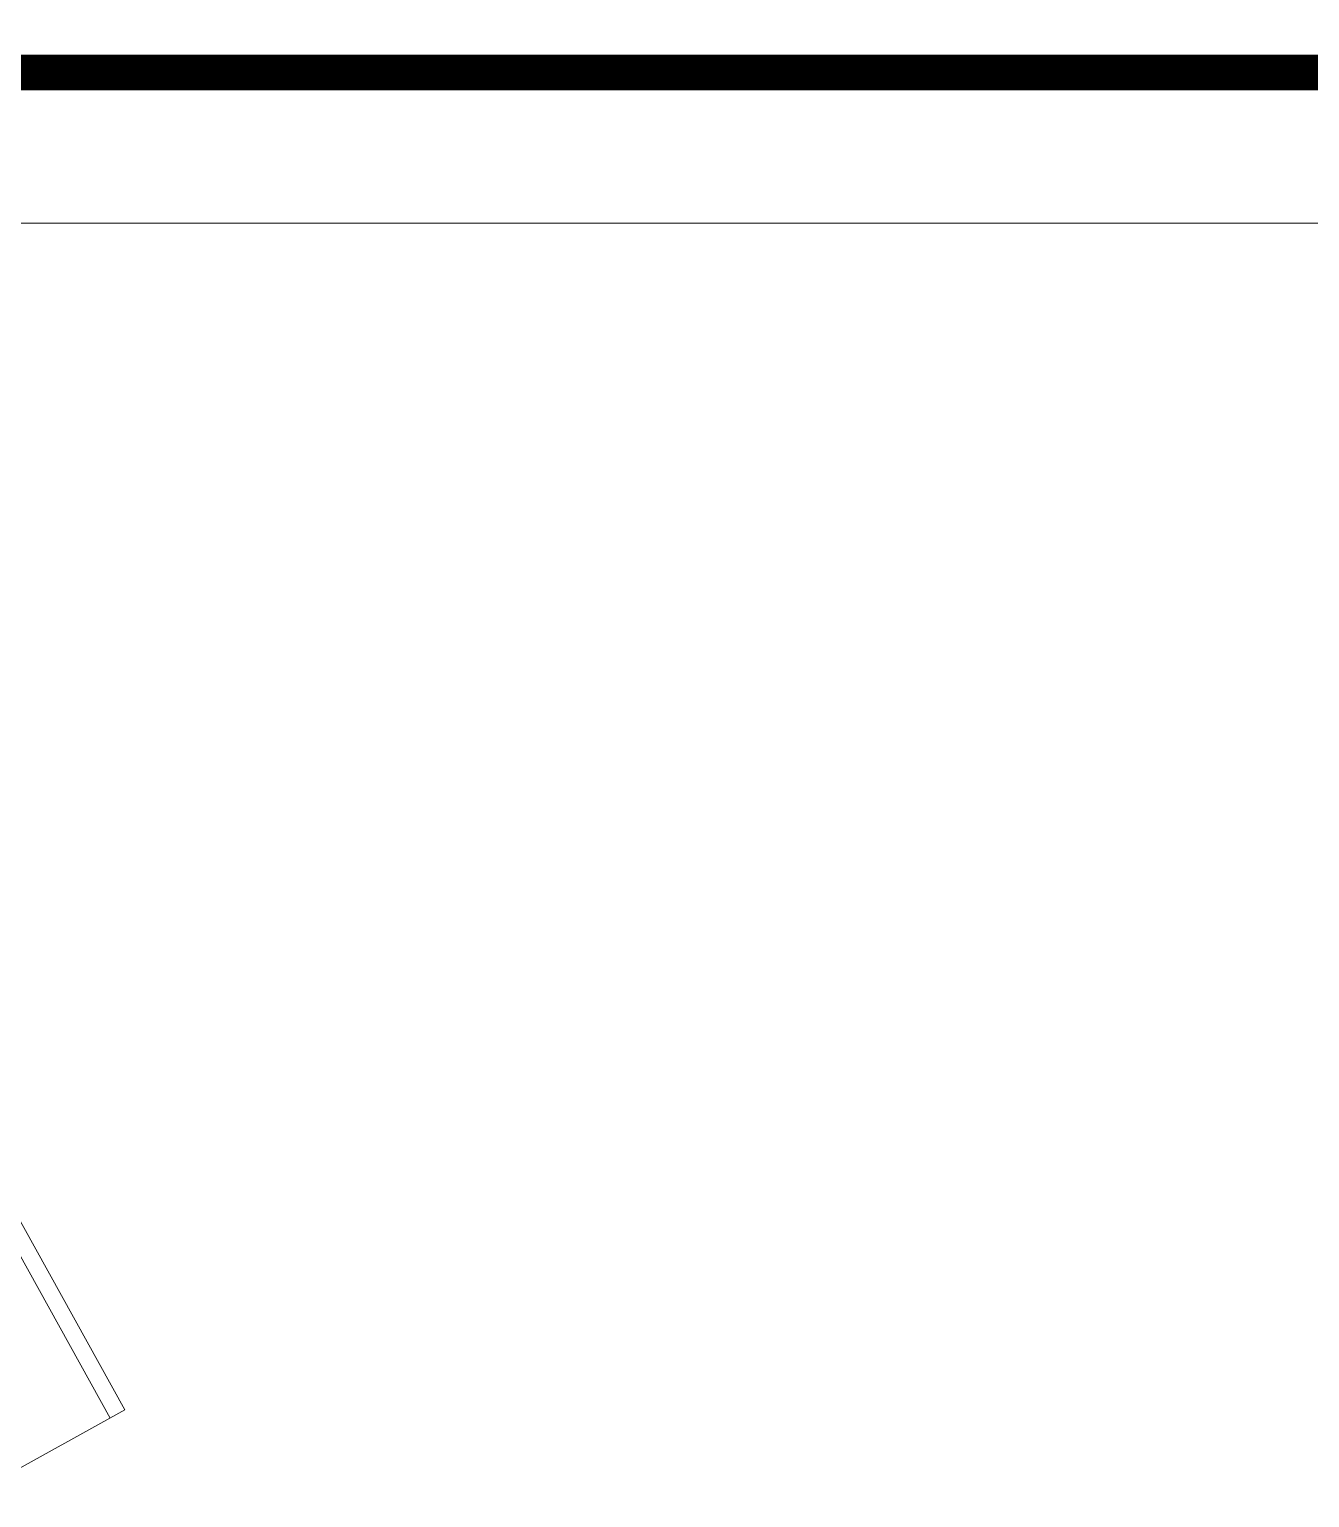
# Model space of a CAD drawing. Header units: millimetres. Extents: x -37020 to 35906, y -101 to 52234.
# Drawn here: x -217.7492 to -217.3899, y 320.7173 to 321.1293 of the extents above; entities that cross this region are included whole.
import ezdxf

# ---------------------------------------------------------------- set-up
doc = ezdxf.new("R2010")
doc.units = ezdxf.units.MM
doc.linetypes.add('DASHED2', pattern=[0.375, 0.25, -0.125])
doc.linetypes.add('TRAZO_Y_PUNTO2', pattern=[12.7, 6.35, -3.175, 0, -3.175])
doc.layers.add('ME-RIELES', color=240, linetype='TRAZO_Y_PUNTO2')
doc.layers.add('unifilar VIAS Ppales', color=5, linetype='DASHED2')

msp = doc.modelspace()

# ---------------------------------------------------------------- linework, layer by layer
at = {"color": 251, "linetype": 'Continuous', "lineweight": 15}
for p, q in [((-217.72236, 320.7419), (-218.32837, 321.83518)), ((-217.72651, 320.7396), (-218.33252, 321.83287)), ((-217.72236, 320.7419), (-217.76679, 320.71727))]:
    msp.add_line(p, q, dxfattribs=at)
at = {"layer": 'ME-RIELES', "color": 8, "ltscale": 0.1, "const_width": 0.01}
msp.add_lwpolyline([(-342.28652, 321.123), (59.31974, 321.10445)], dxfattribs=at)
at = {"layer": 'unifilar VIAS Ppales', "color": 251, "linetype": 'Continuous', "ltscale": 10}
msp.add_line((-219.22087, 321.0751, -20.78516), (-181.7274, 321.07239), dxfattribs=at)

doc.saveas('drawing.dxf')
